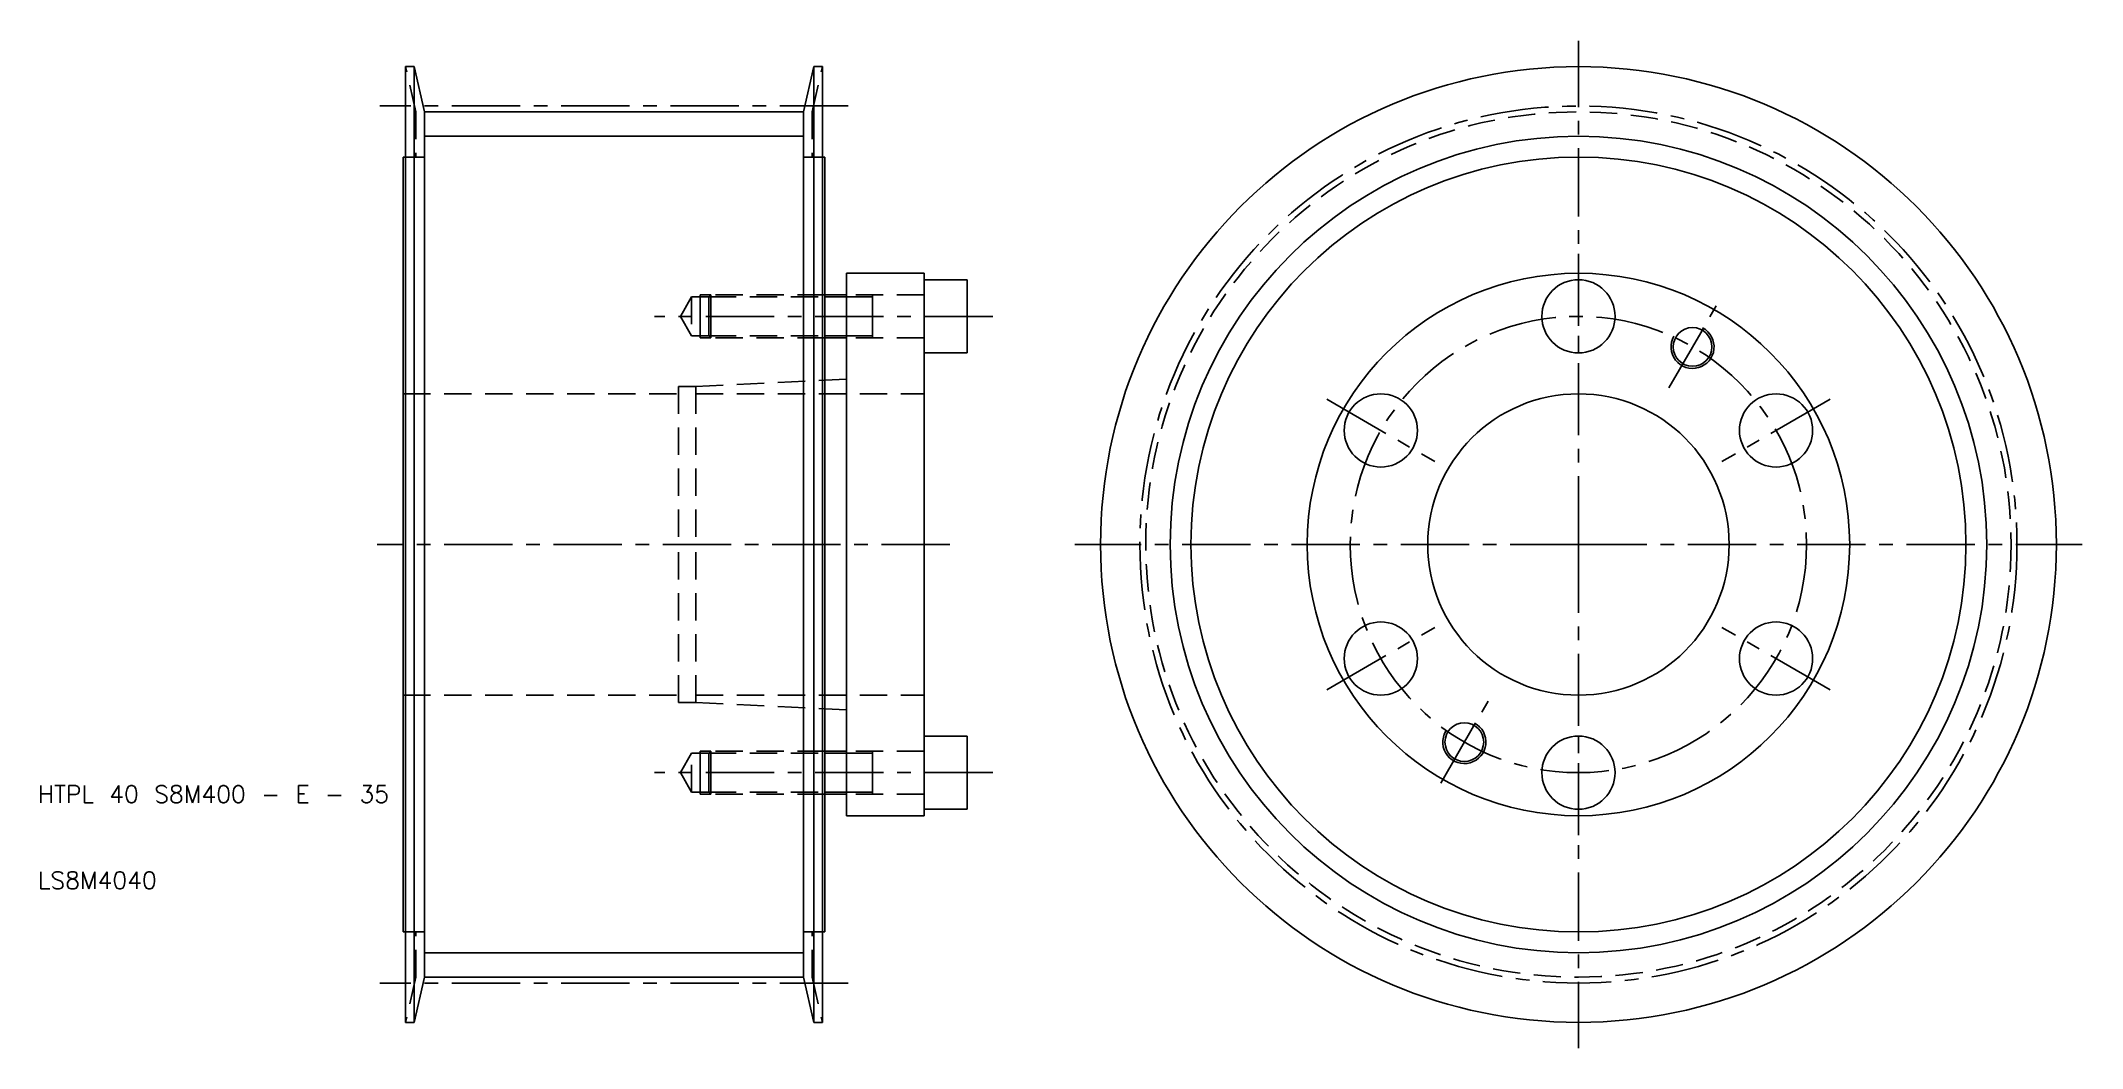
# Model space of a CAD drawing. Extents: x 6 to 244, y -8 to 108.
import ezdxf

# ---------------------------------------------------------------- set-up
doc = ezdxf.new("R2010")
doc.units = 0
doc.header["$LTSCALE"] = 0.25
doc.linetypes.add('CENTER', pattern=[50.8, 31.75, -6.35, 6.35, -6.35])
doc.linetypes.add('DASHED', pattern=[19.05, 12.7, -6.35])
doc.layers.get('0').update_dxf_attribs({"linetype": 'CONTINUOUS'})
doc.layers.add('CENTER', color=1, linetype='CENTER')
doc.styles.get("Standard").update_dxf_attribs({"font": 'txt.shx'})

msp = doc.modelspace()

# ---------------------------------------------------------------- linework, layer by layer
for p, q in [((48.8, 105.5), (48.8, 95)), ((49.8, 105.5), (48.8, 105.5)), ((49.8, 105.5), (49.8, -5.5)), ((51, 100.245), (49.8, 105.5)), ((95, 100.245), (96.2, 105.5)), ((96.2, 105.5), (96.2, -5.5)), ((96.2, 105.5), (97.2, 105.5)), ((97.2, 105.5), (97.2, 95)), ((95, 100.245), (51, 100.245)), ((51, 100.245), (51, 95)), ((95, 100.245), (95, 95)), ((48.5, 95), (48.5, 50)), ((48.8, 95), (48.5, 95)), ((48.8, 95), (48.8, 50)), ((51, 95), (51, 5)), ((95, 95), (95, 5)), ((97.2, 95), (97.2, 50)), ((97.2, 95), (97.5, 95)), ((97.5, 95), (97.5, 79)), ((100, 81.5), (109, 81.5)), ((100, 81.5), (100, 79)), ((109, 81.5), (109, 80.75)), ((109, 80.75), (114, 80.75)), ((109, 80.75), (109, 72.25)), ((114, 80.75), (114, 76.5)), ((97.5, 79), (97.5, 74)), ((100, 79), (97.5, 79)), ((100, 79), (100, 74)), ((114, 72.25), (114, 76.5)), ((97.5, 74), (97.5, 69.078571)), ((100, 74), (97.5, 74)), ((100, 74), (100, 69.2)), ((109, 72.25), (114, 72.25)), ((109, 72.25), (109, 50)), ((100, 69.2), (97.5, 69.078571)), ((97.5, 69.078571), (97.5, 50)), ((100, 69.2), (100, 50)), ((48.5, 5), (48.5, 50)), ((48.8, 5), (48.8, 50)), ((97.2, 5), (97.2, 50)), ((97.5, 30.921429), (97.5, 50)), ((100, 30.8), (100, 50)), ((109, 27.75), (109, 50)), ((97.5, 26), (97.5, 30.921429)), ((100, 30.8), (97.5, 30.921429)), ((100, 26), (100, 30.8)), ((109, 27.75), (114, 27.75)), ((109, 19.25), (109, 27.75)), ((114, 27.75), (114, 23.5)), ((97.5, 21), (97.5, 26)), ((100, 26), (97.5, 26)), ((100, 21), (100, 26)), ((114, 19.25), (114, 23.5)), ((97.5, 5), (97.5, 21)), ((100, 21), (97.5, 21)), ((100, 18.5), (100, 21)), ((109, 19.25), (114, 19.25)), ((109, 18.5), (109, 19.25)), ((100, 18.5), (109, 18.5)), ((48.8, 5), (48.5, 5)), ((48.8, -5.5), (48.8, 5)), ((51, -0.245), (51, 5)), ((95, -0.245), (95, 5)), ((97.2, -5.5), (97.2, 5)), ((97.2, 5), (97.5, 5)), ((51, -0.245), (49.8, -5.5)), ((95, -0.245), (51, -0.245)), ((95, -0.245), (96.2, -5.5)), ((49.8, -5.5), (48.8, -5.5)), ((96.2, -5.5), (97.2, -5.5))]:
    msp.add_line(p, q)
at = {"color": 3, "linetype": 'DASHED'}
for p, q in [((50, 100.245), (48.8, 105.5)), ((96, 100.245), (97.2, 105.5)), ((50, 100.245), (50, 95)), ((96, 100.245), (96, 95)), ((51, 95), (48.8, 95)), ((95, 95), (97.2, 95)), ((82, 78.75), (80.700962, 76.5)), ((82, 78.75), (82, 74.25)), ((84, 78.75), (82, 78.75)), ((83, 79), (83, 76.5)), ((84.25, 79), (83, 79)), ((84.25, 79), (84, 78.75)), ((84, 78.75), (97.5, 78.75)), ((84, 78.75), (84, 76.5)), ((97.5, 79), (84.25, 79)), ((84.25, 79), (84.25, 76.5)), ((109, 79), (100, 79)), ((100, 78.75), (103, 78.75)), ((103, 79), (103, 76.5)), ((82, 74.25), (80.700962, 76.5)), ((83, 74), (83, 76.5)), ((84, 74.25), (84, 76.5)), ((84.25, 74), (84.25, 76.5)), ((103, 74), (103, 76.5)), ((84, 74.25), (82, 74.25)), ((84.25, 74), (83, 74)), ((84, 74.25), (97.5, 74.25)), ((84.25, 74), (84, 74.25)), ((97.5, 74), (84.25, 74)), ((100, 74.25), (103, 74.25)), ((109, 74), (100, 74)), ((82.5, 68.35), (97.5, 69.078571)), ((48.5, 67.5), (80.5, 67.5)), ((80.5, 68.35), (80.5, 50)), ((80.5, 68.35), (82.5, 68.35)), ((82.5, 68.35), (82.5, 50)), ((82.5, 67.5), (109, 67.5)), ((80.5, 31.65), (80.5, 50)), ((82.5, 31.65), (82.5, 50)), ((48.5, 32.5), (80.5, 32.5)), ((80.5, 31.65), (82.5, 31.65)), ((82.5, 32.5), (109, 32.5)), ((82.5, 31.65), (97.5, 30.921429)), ((82, 25.75), (80.700962, 23.5)), ((82, 21.25), (82, 25.75)), ((84, 25.75), (82, 25.75)), ((83, 26), (83, 23.5)), ((84.25, 26), (83, 26)), ((84.25, 26), (84, 25.75)), ((84, 25.75), (84, 23.5)), ((84, 25.75), (97.5, 25.75)), ((84.25, 26), (84.25, 23.5)), ((97.5, 26), (84.25, 26)), ((109, 26), (100, 26)), ((100, 25.75), (103, 25.75)), ((103, 26), (103, 23.5)), ((82, 21.25), (80.700962, 23.5)), ((83, 21), (83, 23.5)), ((84, 21.25), (84, 23.5)), ((84.25, 21), (84.25, 23.5)), ((103, 21), (103, 23.5)), ((84, 21.25), (82, 21.25)), ((84.25, 21), (83, 21)), ((84, 21.25), (97.5, 21.25)), ((84.25, 21), (84, 21.25)), ((97.5, 21), (84.25, 21)), ((100, 21.25), (103, 21.25)), ((109, 21), (100, 21)), ((51, 5), (48.8, 5)), ((50, -0.245), (50, 5)), ((95, 5), (97.2, 5)), ((96, -0.245), (96, 5)), ((50, -0.245), (48.8, -5.5)), ((96, -0.245), (97.2, -5.5))]:
    msp.add_line(p, q, dxfattribs=at)
at = {"color": 3}
for p, q in [((95, 97.415), (51, 97.415)), ((100, 78.75), (97.5, 78.75)), ((100, 74.25), (97.5, 74.25)), ((100, 25.75), (97.5, 25.75)), ((100, 21.25), (97.5, 21.25)), ((95, 2.585), (51, 2.585))]:
    msp.add_line(p, q, dxfattribs=at)
for centre, radius in [((185, 50), 55.5), ((185, 50), 45), ((185, 50), 31.5), ((185, 50), 31.5), ((185, 76.5), 4.25), ((198.25, 72.949673), 2.25), ((162.050327, 63.25), 4.25), ((185, 50), 17.5), ((207.949673, 63.25), 4.25), ((162.050327, 36.75), 4.25), ((207.949673, 36.75), 4.25), ((171.75, 27.050327), 2.25), ((185, 23.5), 4.25)]:
    msp.add_circle(centre, radius)
at = {"color": 3, "linetype": 'DASHED'}
msp.add_circle((185, 50), 50.245, dxfattribs=at)
at = {"color": 3}
msp.add_circle((185, 50), 47.415, dxfattribs=at)
for centre in [(198.25, 72.949673), (171.75, 27.050327)]:
    msp.add_arc(centre, 2.5, 150, 62, dxfattribs=at)
at = {"layer": 'CENTER', "color": 1, "linetype": 'CENTER'}
for p, q in [((185, 50), (185, 108.5)), ((100.2, 100.93), (45.8, 100.93)), ((185, 83.75), (185, 69.25)), ((117, 76.5), (77.700962, 76.5)), ((195.5, 68.186533), (201, 77.712813)), ((155.771643, 66.875), (168.329011, 59.625)), ((214.228357, 66.875), (201.670989, 59.625)), ((112, 50), (45.5, 50)), ((185, 50), (126.5, 50)), ((185, 50), (243.5, 50)), ((185, 50), (185, -8.5)), ((155.771643, 33.125), (168.329011, 40.375)), ((214.228357, 33.125), (201.670989, 40.375)), ((169, 22.287187), (174.5, 31.813467)), ((185, 16.25), (185, 30.75)), ((117, 23.5), (77.700962, 23.5)), ((100.2, -0.93), (45.8, -0.93))]:
    msp.add_line(p, q, dxfattribs=at)
for radius in [50.93, 26.5]:
    msp.add_circle((185, 50), radius, dxfattribs=at)

# ---------------------------------------------------------------- texts
for s, p in [('HTPL 40 S8M400 - E - 35', (6.088445, 20)), ('LS8M4040', (6.088445, 10))]:
    msp.add_text(s, height=2).set_placement(p)

doc.saveas('drawing.dxf')
